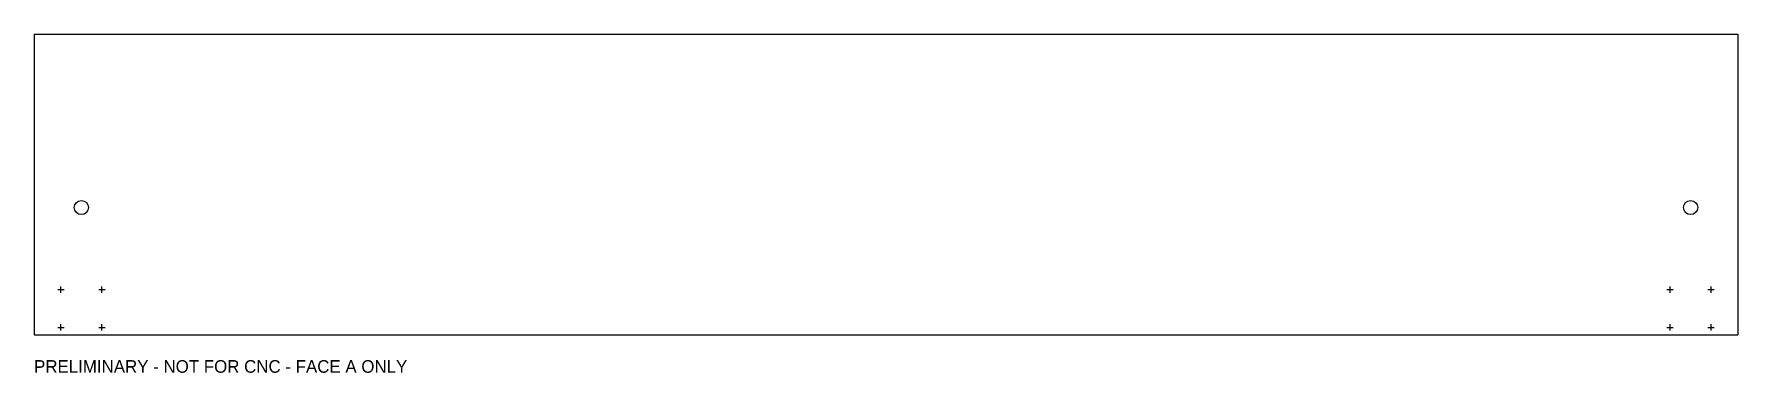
# Model space of a CAD drawing. Header units: millimetres. Extents: x 0 to 540, y -12 to 95.
import ezdxf

# ---------------------------------------------------------------- set-up
doc = ezdxf.new("R2010")
doc.units = ezdxf.units.MM
doc.layers.add('CUT', color=7, linetype='CONTINUOUS')
doc.layers.add('REFERENCE', color=7, linetype='CONTINUOUS')

msp = doc.modelspace()

# ---------------------------------------------------------------- linework, layer by layer
at = {"layer": 'CUT'}
for p, q in [((0, 95.375), (0, 0)), ((0, 95.375), (540, 95.375)), ((540, 95.375), (540, 0)), ((0, 0), (540, 0))]:
    msp.add_line(p, q, dxfattribs=at)
for centre in [(15, 40.375), (525, 40.375)]:
    msp.add_circle(centre, 2.25, dxfattribs=at)
at = {"layer": 'REFERENCE'}
for p, q in [((0, 95.375), (0, 0)), ((0, 95.375), (540, 95.375)), ((540, 95.375), (540, 0)), ((7.5, 14.375), (9.5, 14.375)), ((8.5, 13.375), (8.5, 15.375)), ((20.5, 14.375), (22.5, 14.375)), ((21.5, 13.375), (21.5, 15.375)), ((517.5, 14.375), (519.5, 14.375)), ((518.5, 13.375), (518.5, 15.375)), ((530.5, 14.375), (532.5, 14.375)), ((531.5, 13.375), (531.5, 15.375)), ((0, 0), (540, 0)), ((7.5, 2.375), (9.5, 2.375)), ((8.5, 1.375), (8.5, 3.375)), ((20.5, 2.375), (22.5, 2.375)), ((21.5, 1.375), (21.5, 3.375)), ((517.5, 2.375), (519.5, 2.375)), ((518.5, 1.375), (518.5, 3.375)), ((530.5, 2.375), (532.5, 2.375)), ((531.5, 1.375), (531.5, 3.375))]:
    msp.add_line(p, q, dxfattribs=at)

# ---------------------------------------------------------------- texts
msp.add_text('PRELIMINARY - NOT FOR CNC - FACE A ONLY', height=4, dxfattribs=at).set_placement((0, -12))

doc.saveas('drawing.dxf')
